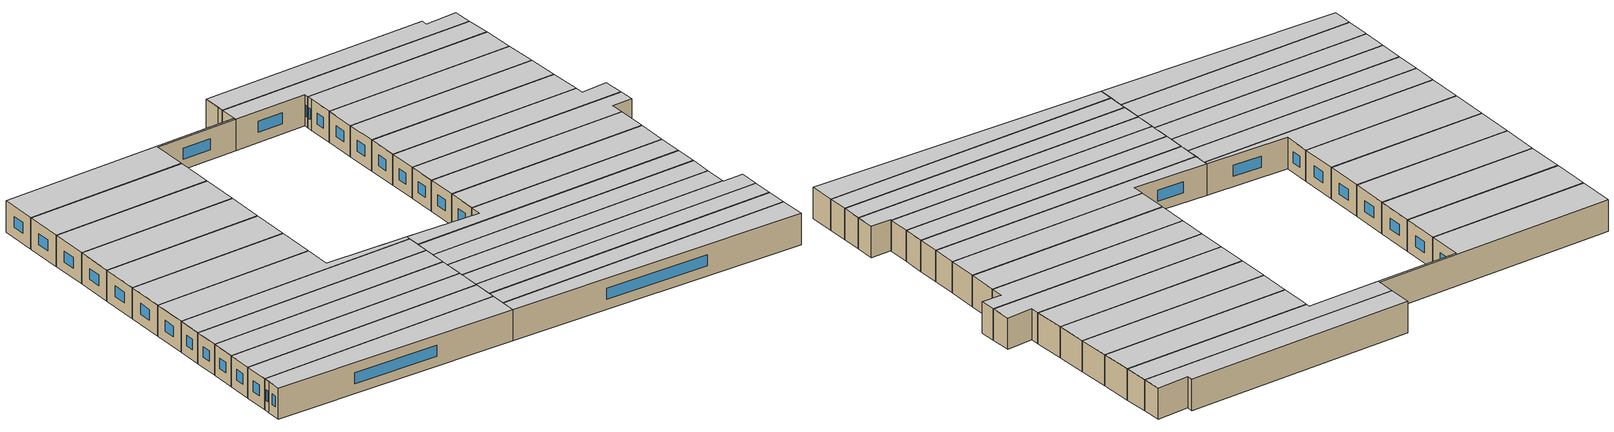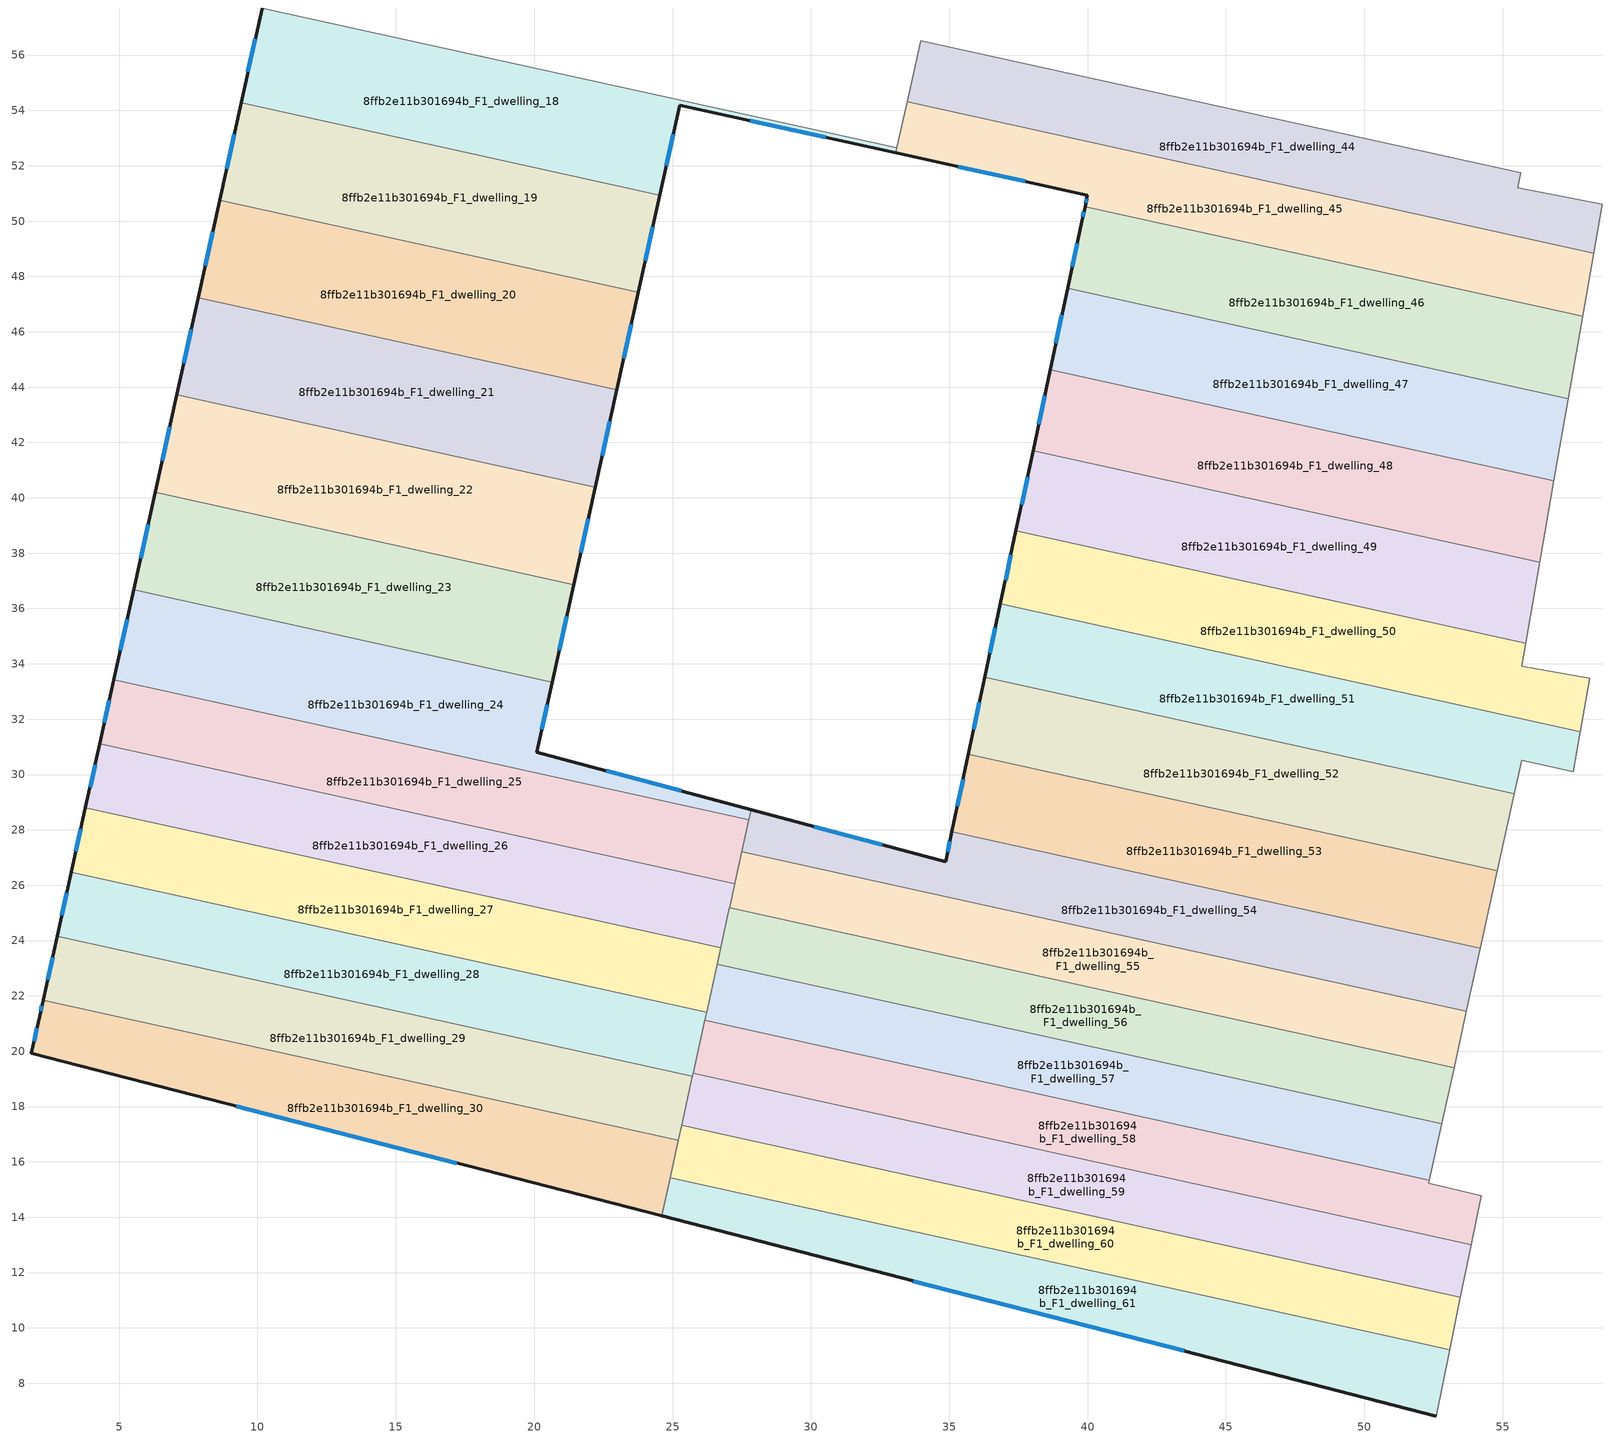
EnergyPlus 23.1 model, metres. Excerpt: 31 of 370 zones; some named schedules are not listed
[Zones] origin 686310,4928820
8ffb2e11b301694b_F1_dwelling_18
 floor to 8ffb2e11b301694b_F0_dwelling_18 (EU_floor_Construction): 33.11,52.65 33.07,52.47 25.27,54.2 24.55,50.94 9.41,54.28 10.17,57.7 z3
 wall outside (EU_wall_Construction): 24.55,50.94 25.27,54.2 33.07,52.47 / 10.17,57.7 9.41,54.28 z3:6
 wall to 8ffb2e11b301694b_F1_dwelling_19 (EU_wall_Construction): 9.41,54.28 24.55,50.94 z3:6
 wall to 8ffb2e11b301694b_F1_dwelling_17 (EU_wall_Construction): 33.11,52.65 10.17,57.7 z3:6
 wall to 8ffb2e11b301694b_F1_dwelling_45 (EU_wall_Construction): 33.07,52.47 33.11,52.65 z3:6
 window (EU_Window_Construction): 27.81,53.63 30.53,53.03 / 24.78,52 25.03,53.14 / 9.92,56.59 9.66,55.39 z3.98:5.02
 ceiling to 8ffb2e11b301694b_F2_dwelling_18 (EU_floor_Construction): 33.07,52.47 33.11,52.65 10.17,57.7 9.41,54.28 24.55,50.94 25.27,54.2 z6
8ffb2e11b301694b_F1_dwelling_19
 floor to 8ffb2e11b301694b_F0_dwelling_19 (EU_floor_Construction): 24.55,50.94 23.77,47.42 8.64,50.76 9.41,54.28 z3
 wall outside (EU_wall_Construction): 9.41,54.28 8.64,50.76 / 23.77,47.42 24.55,50.94 z3:6
 wall to 8ffb2e11b301694b_F1_dwelling_20 (EU_wall_Construction): 8.64,50.76 23.77,47.42 z3:6
 window (EU_Window_Construction): 9.16,53.13 8.89,51.9 / 24.02,48.57 24.29,49.8 z3.98:5.02
 ceiling to 8ffb2e11b301694b_F2_dwelling_19 (EU_floor_Construction): 23.77,47.42 24.55,50.94 9.41,54.28 8.64,50.76 z6
8ffb2e11b301694b_F1_dwelling_20
 floor to 8ffb2e11b301694b_F0_dwelling_20 (EU_floor_Construction): 23.77,47.42 22.99,43.9 7.86,47.24 8.64,50.76 z3
 wall outside (EU_wall_Construction): 8.64,50.76 7.86,47.24 / 22.99,43.9 23.77,47.42 z3:6
 wall to 8ffb2e11b301694b_F1_dwelling_21 (EU_wall_Construction): 7.86,47.24 22.99,43.9 z3:6
 window (EU_Window_Construction): 8.38,49.61 8.11,48.38 / 23.24,45.05 23.51,46.28 z3.98:5.02
 ceiling to 8ffb2e11b301694b_F2_dwelling_20 (EU_floor_Construction): 22.99,43.9 23.77,47.42 8.64,50.76 7.86,47.24 z6
8ffb2e11b301694b_F1_dwelling_21
 floor to 8ffb2e11b301694b_F0_dwelling_21 (EU_floor_Construction): 22.99,43.9 22.21,40.38 7.08,43.72 7.86,47.24 z3
 wall outside (EU_wall_Construction): 7.86,47.24 7.08,43.72 / 22.21,40.38 22.99,43.9 z3:6
 wall to 8ffb2e11b301694b_F1_dwelling_22 (EU_wall_Construction): 7.08,43.72 22.21,40.38 z3:6
 window (EU_Window_Construction): 7.61,46.09 7.34,44.86 / 22.46,41.53 22.73,42.76 z3.98:5.02
 ceiling to 8ffb2e11b301694b_F2_dwelling_21 (EU_floor_Construction): 22.21,40.38 22.99,43.9 7.86,47.24 7.08,43.72 z6
8ffb2e11b301694b_F1_dwelling_22
 floor to 8ffb2e11b301694b_F0_dwelling_22 (EU_floor_Construction): 22.21,40.38 21.43,36.86 6.31,40.2 7.08,43.72 z3
 wall outside (EU_wall_Construction): 21.43,36.86 22.21,40.38 / 7.08,43.72 6.31,40.2 z3:6
 wall to 8ffb2e11b301694b_F1_dwelling_23 (EU_wall_Construction): 6.31,40.2 21.43,36.86 z3:6
 window (EU_Window_Construction): 21.68,38.01 21.95,39.24 / 6.83,42.57 6.56,41.34 z3.98:5.02
 ceiling to 8ffb2e11b301694b_F2_dwelling_22 (EU_floor_Construction): 21.43,36.86 22.21,40.38 7.08,43.72 6.31,40.2 z6
8ffb2e11b301694b_F1_dwelling_23
 floor to 8ffb2e11b301694b_F0_dwelling_23 (EU_floor_Construction): 21.43,36.86 20.65,33.34 5.53,36.67 6.31,40.2 z3
 wall outside (EU_wall_Construction): 6.31,40.2 5.53,36.67 / 20.65,33.34 21.43,36.86 z3:6
 wall to 8ffb2e11b301694b_F1_dwelling_24 (EU_wall_Construction): 5.53,36.67 20.65,33.34 z3:6
 window (EU_Window_Construction): 6.05,39.05 5.78,37.82 / 20.9,34.49 21.18,35.72 z3.98:5.02
 ceiling to 8ffb2e11b301694b_F2_dwelling_23 (EU_floor_Construction): 20.65,33.34 21.43,36.86 6.31,40.2 5.53,36.67 z6
8ffb2e11b301694b_F1_dwelling_24
 floor to 8ffb2e11b301694b_F0_dwelling_24 (EU_floor_Construction): 20.65,33.34 20.09,30.81 27.84,28.73 27.76,28.37 4.81,33.43 5.53,36.67 z3
 wall outside (EU_wall_Construction): 27.84,28.73 20.09,30.81 20.65,33.34 / 5.53,36.67 4.81,33.43 z3:6
 wall to 8ffb2e11b301694b_F1_dwelling_25 (EU_wall_Construction): 4.81,33.43 27.76,28.37 z3:6
 wall to 8ffb2e11b301694b_F1_dwelling_54 (EU_wall_Construction): 27.76,28.37 27.84,28.73 z3:6
 window (EU_Window_Construction): 25.32,29.4 22.61,30.13 / 5.29,35.62 5.04,34.49 / 20.27,31.63 20.47,32.52 z3.98:5.02
 ceiling to 8ffb2e11b301694b_F2_dwelling_24 (EU_floor_Construction): 27.76,28.37 27.84,28.73 20.09,30.81 20.65,33.34 5.53,36.67 4.81,33.43 z6
8ffb2e11b301694b_F1_dwelling_25
 floor to 8ffb2e11b301694b_F0_dwelling_25 (EU_floor_Construction): 27.76,28.37 27.25,26.05 4.3,31.11 4.81,33.43 z3
 wall outside (EU_wall_Construction): 4.81,33.43 4.3,31.11 z3:6
 wall to 8ffb2e11b301694b_F1_dwelling_26 (EU_wall_Construction): 4.3,31.11 27.25,26.05 z3:6
 wall to 8ffb2e11b301694b_F1_dwelling_55 (EU_wall_Construction): 27.25,26.05 27.51,27.21 z3:6
 wall to 8ffb2e11b301694b_F1_dwelling_54 (EU_wall_Construction): 27.51,27.21 27.76,28.37 z3:6
 window (EU_Window_Construction): 4.64,32.68 4.46,31.87 z3.98:5.02
 ceiling to 8ffb2e11b301694b_F2_dwelling_25 (EU_floor_Construction): 27.25,26.05 27.76,28.37 4.81,33.43 4.3,31.11 z6
8ffb2e11b301694b_F1_dwelling_26
 floor to 8ffb2e11b301694b_F0_dwelling_26 (EU_floor_Construction): 27.25,26.05 26.74,23.73 3.78,28.79 4.3,31.11 z3
 wall outside (EU_wall_Construction): 4.3,31.11 3.78,28.79 z3:6
 wall to 8ffb2e11b301694b_F1_dwelling_27 (EU_wall_Construction): 3.78,28.79 26.74,23.73 z3:6
 wall to 8ffb2e11b301694b_F1_dwelling_56 (EU_wall_Construction): 26.74,23.73 27.06,25.18 z3:6
 wall to 8ffb2e11b301694b_F1_dwelling_55 (EU_wall_Construction): 27.06,25.18 27.25,26.05 z3:6
 window (EU_Window_Construction): 4.13,30.36 3.95,29.55 z3.98:5.02
 ceiling to 8ffb2e11b301694b_F2_dwelling_26 (EU_floor_Construction): 26.74,23.73 27.25,26.05 4.3,31.11 3.78,28.79 z6
8ffb2e11b301694b_F1_dwelling_27
 floor to 8ffb2e11b301694b_F0_dwelling_27 (EU_floor_Construction): 26.74,23.73 26.23,21.42 3.27,26.47 3.78,28.79 z3
 wall outside (EU_wall_Construction): 3.78,28.79 3.27,26.47 z3:6
 wall to 8ffb2e11b301694b_F1_dwelling_28 (EU_wall_Construction): 3.27,26.47 26.23,21.42 z3:6
 wall to 8ffb2e11b301694b_F1_dwelling_57 (EU_wall_Construction): 26.23,21.42 26.61,23.15 z3:6
 wall to 8ffb2e11b301694b_F1_dwelling_56 (EU_wall_Construction): 26.61,23.15 26.74,23.73 z3:6
 window (EU_Window_Construction): 3.62,28.04 3.44,27.23 z3.98:5.02
 ceiling to 8ffb2e11b301694b_F2_dwelling_27 (EU_floor_Construction): 26.23,21.42 26.74,23.73 3.78,28.79 3.27,26.47 z6
8ffb2e11b301694b_F1_dwelling_28
 floor to 8ffb2e11b301694b_F0_dwelling_28 (EU_floor_Construction): 26.23,21.42 25.72,19.1 2.76,24.15 3.27,26.47 z3
 wall outside (EU_wall_Construction): 3.27,26.47 2.76,24.15 z3:6
 wall to 8ffb2e11b301694b_F1_dwelling_29 (EU_wall_Construction): 2.76,24.15 25.72,19.1 z3:6
 wall to 8ffb2e11b301694b_F1_dwelling_58 (EU_wall_Construction): 25.74,19.21 26.16,21.11 z3:6
 wall to 8ffb2e11b301694b_F1_dwelling_57 (EU_wall_Construction): 26.16,21.11 26.23,21.41 z3:6
 wall to 8ffb2e11b301694b_F1_dwelling_59 (EU_wall_Construction): 25.72,19.1 25.74,19.21 z3:6
 window (EU_Window_Construction): 3.11,25.72 2.93,24.91 z3.98:5.02
 ceiling to 8ffb2e11b301694b_F2_dwelling_28 (EU_floor_Construction): 25.72,19.1 26.23,21.42 3.27,26.47 2.76,24.15 z6
8ffb2e11b301694b_F1_dwelling_29
 floor to 8ffb2e11b301694b_F0_dwelling_29 (EU_floor_Construction): 25.72,19.1 25.21,16.78 2.25,21.83 2.76,24.15 z3
 wall outside (EU_wall_Construction): 2.76,24.15 2.25,21.83 z3:6
 wall to 8ffb2e11b301694b_F1_dwelling_30 (EU_wall_Construction): 2.25,21.83 25.21,16.78 z3:6
 wall to 8ffb2e11b301694b_F1_dwelling_59 (EU_wall_Construction): 25.33,17.32 25.72,19.1 z3:6
 wall to 8ffb2e11b301694b_F1_dwelling_60 (EU_wall_Construction): 25.21,16.78 25.33,17.32 z3:6
 window (EU_Window_Construction): 2.6,23.4 2.42,22.59 z3.98:5.02
 ceiling to 8ffb2e11b301694b_F2_dwelling_29 (EU_floor_Construction): 25.21,16.78 25.72,19.1 2.76,24.15 2.25,21.83 z6
8ffb2e11b301694b_F1_dwelling_30
 floor to 8ffb2e11b301694b_F0_dwelling_30 (EU_floor_Construction): 25.21,16.78 24.61,14.04 1.83,19.93 2.13,21.26 2.25,21.83 z3
 wall outside (EU_wall_Construction): 2.25,21.83 2.13,21.26 1.83,19.93 24.61,14.04 z3:6
 wall to 8ffb2e11b301694b_F1_dwelling_61 (EU_wall_Construction): 24.61,14.04 24.91,15.43 z3:6
 wall to 8ffb2e11b301694b_F1_dwelling_60 (EU_wall_Construction): 24.91,15.43 25.21,16.78 z3:6
 window (EU_Window_Construction): 9.24,18.01 17.2,15.96 / 2.03,20.82 1.93,20.36 / 2.21,21.65 2.17,21.44 z3.98:5.02
 ceiling to 8ffb2e11b301694b_F2_dwelling_30 (EU_floor_Construction): 24.61,14.04 25.21,16.78 2.25,21.83 2.13,21.26 1.83,19.93 z6
8ffb2e11b301694b_F1_dwelling_44
 floor to 8ffb2e11b301694b_F0_dwelling_44 (EU_floor_Construction): 55.65,51.74 55.55,51.21 58.6,50.62 58.29,48.84 33.48,54.31 33.96,56.52 z3
 wall adiabatic (EU_wall_Construction): 58.29,48.84 58.6,50.62 55.55,51.21 55.65,51.74 z3:6
 wall to 8ffb2e11b301694b_F1_dwelling_45 (EU_wall_Construction): 33.48,54.31 58.29,48.84 z3:6
 wall to 8ffb2e11b301694b_F1_dwelling_43 (EU_wall_Construction): 55.65,51.74 33.96,56.52 z3:6
 wall to 8ffb2e11b301694b_F1_dwelling_16 (EU_wall_Construction): 33.96,56.52 33.62,54.97 z3:6
 wall to 8ffb2e11b301694b_F1_dwelling_17 (EU_wall_Construction): 33.62,54.97 33.48,54.31 z3:6
 ceiling to 8ffb2e11b301694b_F2_dwelling_44 (EU_floor_Construction): 58.29,48.84 58.6,50.62 55.55,51.21 55.65,51.74 33.96,56.52 33.48,54.31 z6
8ffb2e11b301694b_F1_dwelling_45
 floor to 8ffb2e11b301694b_F0_dwelling_45 (EU_floor_Construction): 58.29,48.84 57.89,46.56 39.91,50.53 40,50.93 33.07,52.47 33.48,54.31 z3
 wall outside (EU_wall_Construction): 33.07,52.47 40,50.93 39.91,50.53 z3:6
 wall adiabatic (EU_wall_Construction): 57.89,46.56 58.29,48.84 z3:6
 wall to 8ffb2e11b301694b_F1_dwelling_46 (EU_wall_Construction): 39.91,50.53 57.89,46.56 z3:6
 wall to 8ffb2e11b301694b_F1_dwelling_17 (EU_wall_Construction): 33.48,54.31 33.11,52.65 z3:6
 window (EU_Window_Construction): 39.97,50.8 39.94,50.66 / 35.32,51.97 37.75,51.43 z3.98:5.02
 ceiling to 8ffb2e11b301694b_F2_dwelling_45 (EU_floor_Construction): 57.89,46.56 58.29,48.84 33.48,54.31 33.07,52.47 40,50.93 39.91,50.53 z6
8ffb2e11b301694b_F1_dwelling_46
 floor to 8ffb2e11b301694b_F0_dwelling_46 (EU_floor_Construction): 57.89,46.56 57.37,43.58 39.28,47.57 39.79,49.97 39.91,50.53 z3
 wall outside (EU_wall_Construction): 39.91,50.53 39.79,49.97 39.28,47.57 z3:6
 wall adiabatic (EU_wall_Construction): 57.37,43.58 57.89,46.56 z3:6
 wall to 8ffb2e11b301694b_F1_dwelling_47 (EU_wall_Construction): 39.28,47.57 57.37,43.58 z3:6
 window (EU_Window_Construction): 39.62,49.19 39.44,48.35 / 39.87,50.35 39.83,50.15 z3.98:5.02
 ceiling to 8ffb2e11b301694b_F2_dwelling_46 (EU_floor_Construction): 57.37,43.58 57.89,46.56 39.91,50.53 39.79,49.97 39.28,47.57 z6
8ffb2e11b301694b_F1_dwelling_47
 floor to 8ffb2e11b301694b_F0_dwelling_47 (EU_floor_Construction): 57.37,43.58 56.86,40.62 38.65,44.63 39.28,47.57 z3
 wall outside (EU_wall_Construction): 39.28,47.57 38.65,44.63 z3:6
 wall to 8ffb2e11b301694b_F1_dwelling_48 (EU_wall_Construction): 38.65,44.63 56.86,40.62 z3:6
 wall adiabatic (EU_wall_Construction): 56.86,40.62 57.37,43.58 z3:6
 window (EU_Window_Construction): 39.07,46.61 38.86,45.59 z3.98:5.02
 ceiling to 8ffb2e11b301694b_F2_dwelling_47 (EU_floor_Construction): 56.86,40.62 57.37,43.58 39.28,47.57 38.65,44.63 z6
8ffb2e11b301694b_F1_dwelling_48
 floor to 8ffb2e11b301694b_F0_dwelling_48 (EU_floor_Construction): 56.86,40.62 56.34,37.67 38.03,41.71 38.65,44.63 z3
 wall outside (EU_wall_Construction): 38.65,44.63 38.03,41.71 z3:6
 wall adiabatic (EU_wall_Construction): 56.34,37.67 56.86,40.62 z3:6
 wall to 8ffb2e11b301694b_F1_dwelling_49 (EU_wall_Construction): 38.03,41.71 56.34,37.67 z3:6
 window (EU_Window_Construction): 38.45,43.68 38.23,42.66 z3.98:5.02
 ceiling to 8ffb2e11b301694b_F2_dwelling_48 (EU_floor_Construction): 56.34,37.67 56.86,40.62 38.65,44.63 38.03,41.71 z6
8ffb2e11b301694b_F1_dwelling_49
 floor to 8ffb2e11b301694b_F0_dwelling_49 (EU_floor_Construction): 56.34,37.67 55.83,34.75 37.41,38.8 38.03,41.71 z3
 wall outside (EU_wall_Construction): 38.03,41.71 37.41,38.8 z3:6
 wall to 8ffb2e11b301694b_F1_dwelling_50 (EU_wall_Construction): 37.41,38.8 55.83,34.75 z3:6
 wall adiabatic (EU_wall_Construction): 55.83,34.75 56.34,37.67 z3:6
 window (EU_Window_Construction): 37.83,40.76 37.61,39.75 z3.98:5.02
 ceiling to 8ffb2e11b301694b_F2_dwelling_49 (EU_floor_Construction): 55.83,34.75 56.34,37.67 38.03,41.71 37.41,38.8 z6
8ffb2e11b301694b_F1_dwelling_50
 floor to 8ffb2e11b301694b_F0_dwelling_50 (EU_floor_Construction): 55.83,34.75 55.69,33.92 58.16,33.49 57.81,31.55 36.85,36.17 37.41,38.8 z3
 wall outside (EU_wall_Construction): 37.41,38.8 36.85,36.17 z3:6
 wall adiabatic (EU_wall_Construction): 57.81,31.55 58.16,33.49 55.69,33.92 55.83,34.75 z3:6
 wall to 8ffb2e11b301694b_F1_dwelling_51 (EU_wall_Construction): 36.85,36.17 57.81,31.55 z3:6
 window (EU_Window_Construction): 37.23,37.95 37.03,37.02 z3.98:5.02
 ceiling to 8ffb2e11b301694b_F2_dwelling_50 (EU_floor_Construction): 57.81,31.55 58.16,33.49 55.69,33.92 55.83,34.75 37.41,38.8 36.85,36.17 z6
8ffb2e11b301694b_F1_dwelling_51
 floor to 8ffb2e11b301694b_F0_dwelling_51 (EU_floor_Construction): 57.81,31.55 57.56,30.11 55.69,30.51 55.42,29.3 36.29,33.52 36.85,36.17 z3
 wall outside (EU_wall_Construction): 36.85,36.17 36.29,33.52 z3:6
 wall adiabatic (EU_wall_Construction): 55.42,29.3 55.69,30.51 57.56,30.11 57.81,31.55 z3:6
 wall to 8ffb2e11b301694b_F1_dwelling_52 (EU_wall_Construction): 36.29,33.52 55.42,29.3 z3:6
 window (EU_Window_Construction): 36.67,35.3 36.47,34.38 z3.98:5.02
 ceiling to 8ffb2e11b301694b_F2_dwelling_51 (EU_floor_Construction): 57.56,30.11 57.81,31.55 36.85,36.17 36.29,33.52 55.42,29.3 55.69,30.51 z6
8ffb2e11b301694b_F1_dwelling_52
 floor to 8ffb2e11b301694b_F0_dwelling_52 (EU_floor_Construction): 55.42,29.3 54.81,26.52 35.69,30.73 36.29,33.52 z3
 wall outside (EU_wall_Construction): 36.29,33.52 35.69,30.73 z3:6
 wall adiabatic (EU_wall_Construction): 54.81,26.52 55.42,29.3 z3:6
 wall to 8ffb2e11b301694b_F1_dwelling_53 (EU_wall_Construction): 35.69,30.73 54.81,26.52 z3:6
 window (EU_Window_Construction): 36.09,32.61 35.89,31.64 z3.98:5.02
 ceiling to 8ffb2e11b301694b_F2_dwelling_52 (EU_floor_Construction): 54.81,26.52 55.42,29.3 36.29,33.52 35.69,30.73 z6
8ffb2e11b301694b_F1_dwelling_53
 floor to 8ffb2e11b301694b_F0_dwelling_53 (EU_floor_Construction): 54.81,26.52 54.19,23.73 35.1,27.94 35.69,30.73 z3
 wall outside (EU_wall_Construction): 35.69,30.73 35.1,27.94 z3:6
 wall adiabatic (EU_wall_Construction): 54.19,23.73 54.81,26.52 z3:6
 wall to 8ffb2e11b301694b_F1_dwelling_54 (EU_wall_Construction): 35.1,27.94 54.19,23.73 z3:6
 window (EU_Window_Construction): 35.5,29.82 35.29,28.84 z3.98:5.02
 ceiling to 8ffb2e11b301694b_F2_dwelling_53 (EU_floor_Construction): 54.19,23.73 54.81,26.52 35.69,30.73 35.1,27.94 z6
8ffb2e11b301694b_F1_dwelling_54
 floor to 8ffb2e11b301694b_F0_dwelling_54 (EU_floor_Construction): 54.19,23.73 53.69,21.44 27.51,27.21 27.84,28.73 34.87,26.85 35.1,27.94 z3
 wall outside (EU_wall_Construction): 35.1,27.94 34.87,26.85 27.84,28.73 z3:6
 wall adiabatic (EU_wall_Construction): 53.69,21.44 54.19,23.73 z3:6
 wall to 8ffb2e11b301694b_F1_dwelling_55 (EU_wall_Construction): 27.51,27.21 53.69,21.44 z3:6
 window (EU_Window_Construction): 32.58,27.46 30.13,28.12 / 35.02,27.58 34.94,27.2 z3.98:5.02
 ceiling to 8ffb2e11b301694b_F2_dwelling_54 (EU_floor_Construction): 53.69,21.44 54.19,23.73 35.1,27.94 34.87,26.85 27.84,28.73 27.51,27.21 z6
8ffb2e11b301694b_F1_dwelling_55
 floor to 8ffb2e11b301694b_F0_dwelling_55 (EU_floor_Construction): 53.69,21.44 53.24,19.41 27.06,25.18 27.51,27.21 z3
 wall adiabatic (EU_wall_Construction): 53.24,19.41 53.69,21.44 z3:6
 wall to 8ffb2e11b301694b_F1_dwelling_56 (EU_wall_Construction): 27.06,25.18 53.24,19.41 z3:6
 ceiling to 8ffb2e11b301694b_F2_dwelling_55 (EU_floor_Construction): 53.24,19.41 53.69,21.44 27.51,27.21 27.06,25.18 z6
8ffb2e11b301694b_F1_dwelling_56
 floor to 8ffb2e11b301694b_F0_dwelling_56 (EU_floor_Construction): 53.24,19.41 52.8,17.38 26.61,23.15 27.06,25.18 z3
 wall adiabatic (EU_wall_Construction): 52.8,17.38 53.24,19.41 z3:6
 wall to 8ffb2e11b301694b_F1_dwelling_57 (EU_wall_Construction): 26.61,23.15 52.8,17.38 z3:6
 ceiling to 8ffb2e11b301694b_F2_dwelling_56 (EU_floor_Construction): 52.8,17.38 53.24,19.41 27.06,25.18 26.61,23.15 z6
8ffb2e11b301694b_F1_dwelling_57
 floor to 8ffb2e11b301694b_F0_dwelling_57 (EU_floor_Construction): 52.8,17.38 52.35,15.34 26.16,21.11 26.61,23.15 z3
 wall adiabatic (EU_wall_Construction): 52.35,15.34 52.8,17.38 z3:6
 wall to 8ffb2e11b301694b_F1_dwelling_58 (EU_wall_Construction): 26.16,21.11 52.35,15.34 z3:6
 ceiling to 8ffb2e11b301694b_F2_dwelling_57 (EU_floor_Construction): 52.35,15.34 52.8,17.38 26.61,23.15 26.16,21.11 z6
8ffb2e11b301694b_F1_dwelling_58
 floor to 8ffb2e11b301694b_F0_dwelling_58 (EU_floor_Construction): 52.35,15.34 52.33,15.24 54.23,14.78 53.87,13.01 25.74,19.21 26.16,21.11 z3
 wall to 8ffb2e11b301694b_F1_dwelling_59 (EU_wall_Construction): 25.74,19.21 53.87,13.01 z3:6
 wall adiabatic (EU_wall_Construction): 53.87,13.01 54.23,14.78 52.33,15.24 52.35,15.34 z3:6
 ceiling to 8ffb2e11b301694b_F2_dwelling_58 (EU_floor_Construction): 53.87,13.01 54.23,14.78 52.33,15.24 52.35,15.34 26.16,21.11 25.74,19.21 z6
8ffb2e11b301694b_F1_dwelling_59
 floor to 8ffb2e11b301694b_F0_dwelling_59 (EU_floor_Construction): 53.87,13.01 53.48,11.12 25.33,17.32 25.74,19.21 z3
 wall adiabatic (EU_wall_Construction): 53.48,11.12 53.87,13.01 z3:6
 wall to 8ffb2e11b301694b_F1_dwelling_60 (EU_wall_Construction): 25.33,17.32 53.48,11.12 z3:6
 ceiling to 8ffb2e11b301694b_F2_dwelling_59 (EU_floor_Construction): 53.48,11.12 53.87,13.01 25.74,19.21 25.33,17.32 z6
8ffb2e11b301694b_F1_dwelling_60
 floor to 8ffb2e11b301694b_F0_dwelling_60 (EU_floor_Construction): 53.48,11.12 53.09,9.22 24.91,15.43 25.33,17.32 z3
 wall adiabatic (EU_wall_Construction): 53.09,9.22 53.48,11.12 z3:6
 wall to 8ffb2e11b301694b_F1_dwelling_61 (EU_wall_Construction): 24.91,15.43 53.09,9.22 z3:6
 ceiling to 8ffb2e11b301694b_F2_dwelling_60 (EU_floor_Construction): 53.09,9.22 53.48,11.12 25.33,17.32 24.91,15.43 z6
8ffb2e11b301694b_F1_dwelling_61
 floor to 8ffb2e11b301694b_F0_dwelling_61 (EU_floor_Construction): 53.09,9.22 52.6,6.82 24.61,14.04 24.91,15.43 z3
 wall outside (EU_wall_Construction): 24.61,14.04 52.6,6.82 z3:6
 wall adiabatic (EU_wall_Construction): 52.6,6.82 53.09,9.22 z3:6
 window (EU_Window_Construction): 33.71,11.69 43.49,9.17 z3.98:5.02
 ceiling to 8ffb2e11b301694b_F2_dwelling_61 (EU_floor_Construction): 52.6,6.82 53.09,9.22 24.91,15.43 24.61,14.04 z6
[Building]
EU S2 Campaign: North Axis=0; Terrain=City; Solar Distribution=FullExterior
[Site:Location]
Bologna: Latitude=44.5; Longitude=11.25; Time Zone=1; Elevation=37
[SizingPeriod:WeatherFileDays]
AnnualSizingPeriod: Begin Month=1; Begin Day of Month=1; End Month=12; End Day of Month=31; Day of Week for Start Day=Monday; Use Weather File Daylight Saving Period=No; Use Weather File Rain and Snow Indicators=No
[MATERIAL]
EU_InternalMass_Material: Roughness=MediumRough; Thickness=0.1; Conductivity=1; Density=1800; Specific Heat=900; Thermal Absorptance=0.9; Solar Absorptance=0.7; Visible Absorptance=0.7
[MATERIAL:NOMASS] Roughness=MediumRough; Thermal Absorptance=0.9; Solar Absorptance=0.7; Visible Absorptance=0.7
Name | Thermal Resistance
EU_wall_NoMass | 0.905828
EU_floor_NoMass | 0.67114
[WINDOWMATERIAL:SIMPLEGLAZINGSYSTEM]
EU_Window_SimpleGlazing: UFactor=4.52486; Solar Heat Gain Coefficient=0.85; Visible Transmittance=0.85
[CONSTRUCTION]
EU_wall_Construction: EU_wall_NoMass
EU_floor_Construction: EU_floor_NoMass
EU_Window_Construction: EU_Window_SimpleGlazing
EU_InternalMass_Construction: EU_InternalMass_Material
[ZONE] Type=1; Multiplier=1; Ceiling Height=autocalculate; Floor Area=autocalculate; Part of Total Floor Area=Yes
Name | Volume
8ffb2e11b301694b_F1_dwelling_18 | 167.474
8ffb2e11b301694b_F1_dwelling_19; 8ffb2e11b301694b_F1_dwelling_20 | 167.52
8ffb2e11b301694b_F1_dwelling_21 | 167.466
8ffb2e11b301694b_F1_dwelling_22; 8ffb2e11b301694b_F1_dwelling_52 | 167.509
8ffb2e11b301694b_F1_dwelling_23 | 167.51
8ffb2e11b301694b_F1_dwelling_24 | 167.495
8ffb2e11b301694b_F1_dwelling_25 | 167.467
8ffb2e11b301694b_F1_dwelling_26; 8ffb2e11b301694b_F1_dwelling_55 | 167.484
8ffb2e11b301694b_F1_dwelling_27 | 167.485
8ffb2e11b301694b_F1_dwelling_28 | 167.481
8ffb2e11b301694b_F1_dwelling_29 | 167.54
8ffb2e11b301694b_F1_dwelling_30 | 167.47
8ffb2e11b301694b_F1_dwelling_44 | 167.462
8ffb2e11b301694b_F1_dwelling_45 | 167.483
8ffb2e11b301694b_F1_dwelling_46 | 167.498
8ffb2e11b301694b_F1_dwelling_47 | 167.501
8ffb2e11b301694b_F1_dwelling_48 | 167.487
8ffb2e11b301694b_F1_dwelling_49; 8ffb2e11b301694b_F1_dwelling_54 | 167.476
8ffb2e11b301694b_F1_dwelling_50 | 167.49
8ffb2e11b301694b_F1_dwelling_51 | 167.499
8ffb2e11b301694b_F1_dwelling_53 | 167.497
8ffb2e11b301694b_F1_dwelling_56 | 167.451
8ffb2e11b301694b_F1_dwelling_57 | 167.536
8ffb2e11b301694b_F1_dwelling_58 | 167.452
8ffb2e11b301694b_F1_dwelling_59 | 167.533
8ffb2e11b301694b_F1_dwelling_60 | 167.469
8ffb2e11b301694b_F1_dwelling_61 | 167.482
[INTERNALMASS] Construction=EU_InternalMass_Construction
Name | Zone or ZoneList | Surface Area
8ffb2e11b301694b_F1_dwelling_18_EU_InternalMass | 8ffb2e11b301694b_F1_dwelling_18 | 55.8243
8ffb2e11b301694b_F1_dwelling_19_EU_InternalMass | 8ffb2e11b301694b_F1_dwelling_19 | 55.8398
8ffb2e11b301694b_F1_dwelling_20_EU_InternalMass | 8ffb2e11b301694b_F1_dwelling_20 | 55.84
8ffb2e11b301694b_F1_dwelling_21_EU_InternalMass | 8ffb2e11b301694b_F1_dwelling_21 | 55.822
8ffb2e11b301694b_F1_dwelling_22_EU_InternalMass | 8ffb2e11b301694b_F1_dwelling_22 | 55.836
8ffb2e11b301694b_F1_dwelling_23_EU_InternalMass | 8ffb2e11b301694b_F1_dwelling_23 | 55.8365
8ffb2e11b301694b_F1_dwelling_24_EU_InternalMass | 8ffb2e11b301694b_F1_dwelling_24 | 55.8316
8ffb2e11b301694b_F1_dwelling_25_EU_InternalMass | 8ffb2e11b301694b_F1_dwelling_25 | 55.8223
8ffb2e11b301694b_F1_dwelling_26_EU_InternalMass | 8ffb2e11b301694b_F1_dwelling_26 | 55.8275
8ffb2e11b301694b_F1_dwelling_27_EU_InternalMass | 8ffb2e11b301694b_F1_dwelling_27 | 55.8292
8ffb2e11b301694b_F1_dwelling_28_EU_InternalMass | 8ffb2e11b301694b_F1_dwelling_28 | 55.8272
8ffb2e11b301694b_F1_dwelling_29_EU_InternalMass | 8ffb2e11b301694b_F1_dwelling_29 | 55.8464
8ffb2e11b301694b_F1_dwelling_30_EU_InternalMass | 8ffb2e11b301694b_F1_dwelling_30 | 55.8235
8ffb2e11b301694b_F1_dwelling_44_EU_InternalMass | 8ffb2e11b301694b_F1_dwelling_44 | 55.8208
8ffb2e11b301694b_F1_dwelling_45_EU_InternalMass | 8ffb2e11b301694b_F1_dwelling_45 | 55.8278
8ffb2e11b301694b_F1_dwelling_46_EU_InternalMass | 8ffb2e11b301694b_F1_dwelling_46 | 55.8327
8ffb2e11b301694b_F1_dwelling_47_EU_InternalMass | 8ffb2e11b301694b_F1_dwelling_47 | 55.8337
8ffb2e11b301694b_F1_dwelling_48_EU_InternalMass | 8ffb2e11b301694b_F1_dwelling_48 | 55.8293
8ffb2e11b301694b_F1_dwelling_49_EU_InternalMass | 8ffb2e11b301694b_F1_dwelling_49 | 55.8254
8ffb2e11b301694b_F1_dwelling_50_EU_InternalMass | 8ffb2e11b301694b_F1_dwelling_50 | 55.8299
8ffb2e11b301694b_F1_dwelling_51_EU_InternalMass | 8ffb2e11b301694b_F1_dwelling_51 | 55.8324
8ffb2e11b301694b_F1_dwelling_52_EU_InternalMass | 8ffb2e11b301694b_F1_dwelling_52 | 55.8368
8ffb2e11b301694b_F1_dwelling_53_EU_InternalMass | 8ffb2e11b301694b_F1_dwelling_53 | 55.8324
8ffb2e11b301694b_F1_dwelling_54_EU_InternalMass | 8ffb2e11b301694b_F1_dwelling_54 | 55.8251
8ffb2e11b301694b_F1_dwelling_55_EU_InternalMass | 8ffb2e11b301694b_F1_dwelling_55 | 55.828
8ffb2e11b301694b_F1_dwelling_56_EU_InternalMass | 8ffb2e11b301694b_F1_dwelling_56 | 55.8172
8ffb2e11b301694b_F1_dwelling_57_EU_InternalMass | 8ffb2e11b301694b_F1_dwelling_57 | 55.8454
8ffb2e11b301694b_F1_dwelling_58_EU_InternalMass | 8ffb2e11b301694b_F1_dwelling_58 | 55.8173
8ffb2e11b301694b_F1_dwelling_59_EU_InternalMass | 8ffb2e11b301694b_F1_dwelling_59 | 55.8445
8ffb2e11b301694b_F1_dwelling_60_EU_InternalMass | 8ffb2e11b301694b_F1_dwelling_60 | 55.8231
8ffb2e11b301694b_F1_dwelling_61_EU_InternalMass | 8ffb2e11b301694b_F1_dwelling_61 | 55.8272
[OTHEREQUIPMENT] Fuel Type=Electricity; Design Level Calculation Method=Watts/Area; Power per Zone Floor Area=1; Fraction Latent=0; Fraction Radiant=0; Fraction Lost=0; Carbon Dioxide Generation Rate=0; EndUse Subcategory=EU_Step8_InternalGains
Name | Zone or ZoneList or Space or SpaceList | Schedule
EU_Step8_InternalGain_8ffb2e11b301694b_F1_dwelling_18_f000 | 8ffb2e11b301694b_F1_dwelling_18 | EU_Step8_GainSchedule_8ffb2e11b301694b_F1_dwelling_18_f000
EU_Step8_InternalGain_8ffb2e11b301694b_F1_dwelling_19_f000 | 8ffb2e11b301694b_F1_dwelling_19 | EU_Step8_GainSchedule_8ffb2e11b301694b_F1_dwelling_19_f000
EU_Step8_InternalGain_8ffb2e11b301694b_F1_dwelling_20_f000 | 8ffb2e11b301694b_F1_dwelling_20 | EU_Step8_GainSchedule_8ffb2e11b301694b_F1_dwelling_20_f000
EU_Step8_InternalGain_8ffb2e11b301694b_F1_dwelling_21_f000 | 8ffb2e11b301694b_F1_dwelling_21 | EU_Step8_GainSchedule_8ffb2e11b301694b_F1_dwelling_21_f000
EU_Step8_InternalGain_8ffb2e11b301694b_F1_dwelling_22_f000 | 8ffb2e11b301694b_F1_dwelling_22 | EU_Step8_GainSchedule_8ffb2e11b301694b_F1_dwelling_22_f000
EU_Step8_InternalGain_8ffb2e11b301694b_F1_dwelling_23_f000 | 8ffb2e11b301694b_F1_dwelling_23 | EU_Step8_GainSchedule_8ffb2e11b301694b_F1_dwelling_23_f000
EU_Step8_InternalGain_8ffb2e11b301694b_F1_dwelling_24_f000 | 8ffb2e11b301694b_F1_dwelling_24 | EU_Step8_GainSchedule_8ffb2e11b301694b_F1_dwelling_24_f000
EU_Step8_InternalGain_8ffb2e11b301694b_F1_dwelling_25_f000 | 8ffb2e11b301694b_F1_dwelling_25 | EU_Step8_GainSchedule_8ffb2e11b301694b_F1_dwelling_25_f000
EU_Step8_InternalGain_8ffb2e11b301694b_F1_dwelling_26_f000 | 8ffb2e11b301694b_F1_dwelling_26 | EU_Step8_GainSchedule_8ffb2e11b301694b_F1_dwelling_26_f000
EU_Step8_InternalGain_8ffb2e11b301694b_F1_dwelling_27_f000 | 8ffb2e11b301694b_F1_dwelling_27 | EU_Step8_GainSchedule_8ffb2e11b301694b_F1_dwelling_27_f000
EU_Step8_InternalGain_8ffb2e11b301694b_F1_dwelling_28_f000 | 8ffb2e11b301694b_F1_dwelling_28 | EU_Step8_GainSchedule_8ffb2e11b301694b_F1_dwelling_28_f000
EU_Step8_InternalGain_8ffb2e11b301694b_F1_dwelling_29_f000 | 8ffb2e11b301694b_F1_dwelling_29 | EU_Step8_GainSchedule_8ffb2e11b301694b_F1_dwelling_29_f000
EU_Step8_InternalGain_8ffb2e11b301694b_F1_dwelling_30_f000 | 8ffb2e11b301694b_F1_dwelling_30 | EU_Step8_GainSchedule_8ffb2e11b301694b_F1_dwelling_30_f000
EU_Step8_InternalGain_8ffb2e11b301694b_F1_dwelling_44_f000 | 8ffb2e11b301694b_F1_dwelling_44 | EU_Step8_GainSchedule_8ffb2e11b301694b_F1_dwelling_44_f000
EU_Step8_InternalGain_8ffb2e11b301694b_F1_dwelling_45_f000 | 8ffb2e11b301694b_F1_dwelling_45 | EU_Step8_GainSchedule_8ffb2e11b301694b_F1_dwelling_45_f000
EU_Step8_InternalGain_8ffb2e11b301694b_F1_dwelling_46_f000 | 8ffb2e11b301694b_F1_dwelling_46 | EU_Step8_GainSchedule_8ffb2e11b301694b_F1_dwelling_46_f000
EU_Step8_InternalGain_8ffb2e11b301694b_F1_dwelling_47_f000 | 8ffb2e11b301694b_F1_dwelling_47 | EU_Step8_GainSchedule_8ffb2e11b301694b_F1_dwelling_47_f000
EU_Step8_InternalGain_8ffb2e11b301694b_F1_dwelling_48_f000 | 8ffb2e11b301694b_F1_dwelling_48 | EU_Step8_GainSchedule_8ffb2e11b301694b_F1_dwelling_48_f000
EU_Step8_InternalGain_8ffb2e11b301694b_F1_dwelling_49_f000 | 8ffb2e11b301694b_F1_dwelling_49 | EU_Step8_GainSchedule_8ffb2e11b301694b_F1_dwelling_49_f000
EU_Step8_InternalGain_8ffb2e11b301694b_F1_dwelling_50_f000 | 8ffb2e11b301694b_F1_dwelling_50 | EU_Step8_GainSchedule_8ffb2e11b301694b_F1_dwelling_50_f000
EU_Step8_InternalGain_8ffb2e11b301694b_F1_dwelling_51_f000 | 8ffb2e11b301694b_F1_dwelling_51 | EU_Step8_GainSchedule_8ffb2e11b301694b_F1_dwelling_51_f000
EU_Step8_InternalGain_8ffb2e11b301694b_F1_dwelling_52_f000 | 8ffb2e11b301694b_F1_dwelling_52 | EU_Step8_GainSchedule_8ffb2e11b301694b_F1_dwelling_52_f000
EU_Step8_InternalGain_8ffb2e11b301694b_F1_dwelling_53_f000 | 8ffb2e11b301694b_F1_dwelling_53 | EU_Step8_GainSchedule_8ffb2e11b301694b_F1_dwelling_53_f000
EU_Step8_InternalGain_8ffb2e11b301694b_F1_dwelling_54_f000 | 8ffb2e11b301694b_F1_dwelling_54 | EU_Step8_GainSchedule_8ffb2e11b301694b_F1_dwelling_54_f000
EU_Step8_InternalGain_8ffb2e11b301694b_F1_dwelling_55_f000 | 8ffb2e11b301694b_F1_dwelling_55 | EU_Step8_GainSchedule_8ffb2e11b301694b_F1_dwelling_55_f000
EU_Step8_InternalGain_8ffb2e11b301694b_F1_dwelling_56_f000 | 8ffb2e11b301694b_F1_dwelling_56 | EU_Step8_GainSchedule_8ffb2e11b301694b_F1_dwelling_56_f000
EU_Step8_InternalGain_8ffb2e11b301694b_F1_dwelling_57_f000 | 8ffb2e11b301694b_F1_dwelling_57 | EU_Step8_GainSchedule_8ffb2e11b301694b_F1_dwelling_57_f000
EU_Step8_InternalGain_8ffb2e11b301694b_F1_dwelling_58_f000 | 8ffb2e11b301694b_F1_dwelling_58 | EU_Step8_GainSchedule_8ffb2e11b301694b_F1_dwelling_58_f000
EU_Step8_InternalGain_8ffb2e11b301694b_F1_dwelling_59_f000 | 8ffb2e11b301694b_F1_dwelling_59 | EU_Step8_GainSchedule_8ffb2e11b301694b_F1_dwelling_59_f000
EU_Step8_InternalGain_8ffb2e11b301694b_F1_dwelling_60_f000 | 8ffb2e11b301694b_F1_dwelling_60 | EU_Step8_GainSchedule_8ffb2e11b301694b_F1_dwelling_60_f000
EU_Step8_InternalGain_8ffb2e11b301694b_F1_dwelling_61_f000 | 8ffb2e11b301694b_F1_dwelling_61 | EU_Step8_GainSchedule_8ffb2e11b301694b_F1_dwelling_61_f000
[ZONEVENTILATION:DESIGNFLOWRATE] Schedule=EU_AlwaysOn; Design Flow Rate Calculation Method=AirChanges/Hour; Air Changes per Hour=0.73129; Ventilation Type=Natural; Fan Pressure Rise=0; Fan Total Efficiency=1; Constant Term Coefficient=1; Temperature Term Coefficient=0; Velocity Term Coefficient=0; Velocity Squared Term Coefficient=0; Minimum Indoor Temperature=-100; Maximum Indoor Temperature=100; Delta Temperature=-100; Minimum Outdoor Temperature=-100; Maximum Outdoor Temperature=100; Maximum Wind Speed=40
Name | Zone or ZoneList or Space or SpaceList
EU_ConstantAir_8ffb2e11b301694b_F1_dwelling_18 | 8ffb2e11b301694b_F1_dwelling_18
EU_ConstantAir_8ffb2e11b301694b_F1_dwelling_19 | 8ffb2e11b301694b_F1_dwelling_19
EU_ConstantAir_8ffb2e11b301694b_F1_dwelling_20 | 8ffb2e11b301694b_F1_dwelling_20
EU_ConstantAir_8ffb2e11b301694b_F1_dwelling_21 | 8ffb2e11b301694b_F1_dwelling_21
EU_ConstantAir_8ffb2e11b301694b_F1_dwelling_22 | 8ffb2e11b301694b_F1_dwelling_22
EU_ConstantAir_8ffb2e11b301694b_F1_dwelling_23 | 8ffb2e11b301694b_F1_dwelling_23
EU_ConstantAir_8ffb2e11b301694b_F1_dwelling_24 | 8ffb2e11b301694b_F1_dwelling_24
EU_ConstantAir_8ffb2e11b301694b_F1_dwelling_25 | 8ffb2e11b301694b_F1_dwelling_25
EU_ConstantAir_8ffb2e11b301694b_F1_dwelling_26 | 8ffb2e11b301694b_F1_dwelling_26
EU_ConstantAir_8ffb2e11b301694b_F1_dwelling_27 | 8ffb2e11b301694b_F1_dwelling_27
EU_ConstantAir_8ffb2e11b301694b_F1_dwelling_28 | 8ffb2e11b301694b_F1_dwelling_28
EU_ConstantAir_8ffb2e11b301694b_F1_dwelling_29 | 8ffb2e11b301694b_F1_dwelling_29
EU_ConstantAir_8ffb2e11b301694b_F1_dwelling_30 | 8ffb2e11b301694b_F1_dwelling_30
EU_ConstantAir_8ffb2e11b301694b_F1_dwelling_44 | 8ffb2e11b301694b_F1_dwelling_44
EU_ConstantAir_8ffb2e11b301694b_F1_dwelling_45 | 8ffb2e11b301694b_F1_dwelling_45
EU_ConstantAir_8ffb2e11b301694b_F1_dwelling_46 | 8ffb2e11b301694b_F1_dwelling_46
EU_ConstantAir_8ffb2e11b301694b_F1_dwelling_47 | 8ffb2e11b301694b_F1_dwelling_47
EU_ConstantAir_8ffb2e11b301694b_F1_dwelling_48 | 8ffb2e11b301694b_F1_dwelling_48
EU_ConstantAir_8ffb2e11b301694b_F1_dwelling_49 | 8ffb2e11b301694b_F1_dwelling_49
EU_ConstantAir_8ffb2e11b301694b_F1_dwelling_50 | 8ffb2e11b301694b_F1_dwelling_50
EU_ConstantAir_8ffb2e11b301694b_F1_dwelling_51 | 8ffb2e11b301694b_F1_dwelling_51
EU_ConstantAir_8ffb2e11b301694b_F1_dwelling_52 | 8ffb2e11b301694b_F1_dwelling_52
EU_ConstantAir_8ffb2e11b301694b_F1_dwelling_53 | 8ffb2e11b301694b_F1_dwelling_53
EU_ConstantAir_8ffb2e11b301694b_F1_dwelling_54 | 8ffb2e11b301694b_F1_dwelling_54
EU_ConstantAir_8ffb2e11b301694b_F1_dwelling_55 | 8ffb2e11b301694b_F1_dwelling_55
EU_ConstantAir_8ffb2e11b301694b_F1_dwelling_56 | 8ffb2e11b301694b_F1_dwelling_56
EU_ConstantAir_8ffb2e11b301694b_F1_dwelling_57 | 8ffb2e11b301694b_F1_dwelling_57
EU_ConstantAir_8ffb2e11b301694b_F1_dwelling_58 | 8ffb2e11b301694b_F1_dwelling_58
EU_ConstantAir_8ffb2e11b301694b_F1_dwelling_59 | 8ffb2e11b301694b_F1_dwelling_59
EU_ConstantAir_8ffb2e11b301694b_F1_dwelling_60 | 8ffb2e11b301694b_F1_dwelling_60
EU_ConstantAir_8ffb2e11b301694b_F1_dwelling_61 | 8ffb2e11b301694b_F1_dwelling_61
[HVACTEMPLATE:ZONE:IDEALLOADSAIRSYSTEM] System Availability Schedule=EU_AlwaysOn; Maximum Heating Supply Air Temperature=50; Minimum Cooling Supply Air Temperature=13; Maximum Heating Supply Air Humidity Ratio=0.0156; Minimum Cooling Supply Air Humidity Ratio=0.0077; Heating Limit=NoLimit; Cooling Limit=NoLimit; Heating Availability Schedule=EU_AlwaysOn; Cooling Availability Schedule=EU_CoolingOff; Dehumidification Control Type=ConstantSensibleHeatRatio; Cooling Sensible Heat Ratio=0.7; Dehumidification Setpoint=60; Humidification Control Type=None; Humidification Setpoint=30; Outdoor Air Method=None; Outdoor Air Flow Rate per Person=0.00944; Outdoor Air Flow Rate per Zone Floor Area=0; Outdoor Air Flow Rate per Zone=0; Demand Controlled Ventilation Type=None; Outdoor Air Economizer Type=NoEconomizer; Heat Recovery Type=None; Sensible Heat Recovery Effectiveness=0.7; Latent Heat Recovery Effectiveness=0.65
Name | Template Thermostat
8ffb2e11b301694b_F1_dwelling_18 | EU_HeatOnly_8ffb2e11b301694b_F1_dwelling_18
8ffb2e11b301694b_F1_dwelling_19 | EU_HeatOnly_8ffb2e11b301694b_F1_dwelling_19
8ffb2e11b301694b_F1_dwelling_20 | EU_HeatOnly_8ffb2e11b301694b_F1_dwelling_20
8ffb2e11b301694b_F1_dwelling_21 | EU_HeatOnly_8ffb2e11b301694b_F1_dwelling_21
8ffb2e11b301694b_F1_dwelling_22 | EU_HeatOnly_8ffb2e11b301694b_F1_dwelling_22
8ffb2e11b301694b_F1_dwelling_23 | EU_HeatOnly_8ffb2e11b301694b_F1_dwelling_23
8ffb2e11b301694b_F1_dwelling_24 | EU_HeatOnly_8ffb2e11b301694b_F1_dwelling_24
8ffb2e11b301694b_F1_dwelling_25 | EU_HeatOnly_8ffb2e11b301694b_F1_dwelling_25
8ffb2e11b301694b_F1_dwelling_26 | EU_HeatOnly_8ffb2e11b301694b_F1_dwelling_26
8ffb2e11b301694b_F1_dwelling_27 | EU_HeatOnly_8ffb2e11b301694b_F1_dwelling_27
8ffb2e11b301694b_F1_dwelling_28 | EU_HeatOnly_8ffb2e11b301694b_F1_dwelling_28
8ffb2e11b301694b_F1_dwelling_29 | EU_HeatOnly_8ffb2e11b301694b_F1_dwelling_29
8ffb2e11b301694b_F1_dwelling_30 | EU_HeatOnly_8ffb2e11b301694b_F1_dwelling_30
8ffb2e11b301694b_F1_dwelling_44 | EU_HeatOnly_8ffb2e11b301694b_F1_dwelling_44
8ffb2e11b301694b_F1_dwelling_45 | EU_HeatOnly_8ffb2e11b301694b_F1_dwelling_45
8ffb2e11b301694b_F1_dwelling_46 | EU_HeatOnly_8ffb2e11b301694b_F1_dwelling_46
8ffb2e11b301694b_F1_dwelling_47 | EU_HeatOnly_8ffb2e11b301694b_F1_dwelling_47
8ffb2e11b301694b_F1_dwelling_48 | EU_HeatOnly_8ffb2e11b301694b_F1_dwelling_48
8ffb2e11b301694b_F1_dwelling_49 | EU_HeatOnly_8ffb2e11b301694b_F1_dwelling_49
8ffb2e11b301694b_F1_dwelling_50 | EU_HeatOnly_8ffb2e11b301694b_F1_dwelling_50
8ffb2e11b301694b_F1_dwelling_51 | EU_HeatOnly_8ffb2e11b301694b_F1_dwelling_51
8ffb2e11b301694b_F1_dwelling_52 | EU_HeatOnly_8ffb2e11b301694b_F1_dwelling_52
8ffb2e11b301694b_F1_dwelling_53 | EU_HeatOnly_8ffb2e11b301694b_F1_dwelling_53
8ffb2e11b301694b_F1_dwelling_54 | EU_HeatOnly_8ffb2e11b301694b_F1_dwelling_54
8ffb2e11b301694b_F1_dwelling_55 | EU_HeatOnly_8ffb2e11b301694b_F1_dwelling_55
8ffb2e11b301694b_F1_dwelling_56 | EU_HeatOnly_8ffb2e11b301694b_F1_dwelling_56
8ffb2e11b301694b_F1_dwelling_57 | EU_HeatOnly_8ffb2e11b301694b_F1_dwelling_57
8ffb2e11b301694b_F1_dwelling_58 | EU_HeatOnly_8ffb2e11b301694b_F1_dwelling_58
8ffb2e11b301694b_F1_dwelling_59 | EU_HeatOnly_8ffb2e11b301694b_F1_dwelling_59
8ffb2e11b301694b_F1_dwelling_60 | EU_HeatOnly_8ffb2e11b301694b_F1_dwelling_60
8ffb2e11b301694b_F1_dwelling_61 | EU_HeatOnly_8ffb2e11b301694b_F1_dwelling_61
[SIZING:ZONE] Zone Cooling Design Supply Air Temperature Input Method=SupplyAirTemperature; Zone Cooling Design Supply Air Temperature=13; Zone Heating Design Supply Air Temperature Input Method=SupplyAirTemperature; Zone Heating Design Supply Air Temperature=50; Zone Cooling Design Supply Air Humidity Ratio=0.008; Zone Heating Design Supply Air Humidity Ratio=0.008; Cooling Design Air Flow Method=DesignDay; Cooling Design Air Flow Rate=0; Cooling Minimum Air Flow per Zone Floor Area=0.000762; Cooling Minimum Air Flow=0; Cooling Minimum Air Flow Fraction=0.2; Heating Design Air Flow Method=DesignDay; Heating Design Air Flow Rate=0; Heating Maximum Air Flow per Zone Floor Area=0.002032; Heating Maximum Air Flow=0.141576; Heating Maximum Air Flow Fraction=0.3; Account for Dedicated Outdoor Air System=No; Dedicated Outdoor Air System Control Strategy=NeutralSupplyAir; Dedicated Outdoor Air Low Setpoint Temperature for Design=autosize; Dedicated Outdoor Air High Setpoint Temperature for Design=autosize; Zone Load Sizing Method=Sensible Load Only No Latent Load; Zone Latent Cooling Design Supply Air Humidity Ratio Input Method=HumidityRatioDifference; Zone Cooling Design Supply Air Humidity Ratio Difference=0.005; Zone Latent Heating Design Supply Air Humidity Ratio Input Method=HumidityRatioDifference; Zone Humidification Design Supply Air Humidity Ratio Difference=0.005
8ffb2e11b301694b_F1_dwelling_18; 8ffb2e11b301694b_F1_dwelling_19; 8ffb2e11b301694b_F1_dwelling_20; 8ffb2e11b301694b_F1_dwelling_21; 8ffb2e11b301694b_F1_dwelling_22; 8ffb2e11b301694b_F1_dwelling_23; 8ffb2e11b301694b_F1_dwelling_24; 8ffb2e11b301694b_F1_dwelling_25; 8ffb2e11b301694b_F1_dwelling_26; 8ffb2e11b301694b_F1_dwelling_27; 8ffb2e11b301694b_F1_dwelling_28; 8ffb2e11b301694b_F1_dwelling_29; 8ffb2e11b301694b_F1_dwelling_30; 8ffb2e11b301694b_F1_dwelling_44; 8ffb2e11b301694b_F1_dwelling_45; 8ffb2e11b301694b_F1_dwelling_46; 8ffb2e11b301694b_F1_dwelling_47; 8ffb2e11b301694b_F1_dwelling_48; 8ffb2e11b301694b_F1_dwelling_49; 8ffb2e11b301694b_F1_dwelling_50; 8ffb2e11b301694b_F1_dwelling_51; 8ffb2e11b301694b_F1_dwelling_52; 8ffb2e11b301694b_F1_dwelling_53; 8ffb2e11b301694b_F1_dwelling_54; 8ffb2e11b301694b_F1_dwelling_55; 8ffb2e11b301694b_F1_dwelling_56; 8ffb2e11b301694b_F1_dwelling_57; 8ffb2e11b301694b_F1_dwelling_58; 8ffb2e11b301694b_F1_dwelling_59; 8ffb2e11b301694b_F1_dwelling_60; 8ffb2e11b301694b_F1_dwelling_61
[SCHEDULE:FILE] Column Number=1; Rows to Skip at Top=0; Number of Hours of Data=8760; Column Separator=Comma; Interpolate to Timestep=No; Minutes per Item=60; Adjust Schedule for Daylight Savings=Yes
Name | File
EU_Step8_GainSchedule_8ffb2e11b301694b_F1_dwelling_18_f000 | ../../schedules/8ffb2e11b301694b/8ffb2e11b301694b_F1_dwelling_18_f000_gain.csv
EU_Step8_GainSchedule_8ffb2e11b301694b_F1_dwelling_19_f000 | ../../schedules/8ffb2e11b301694b/8ffb2e11b301694b_F1_dwelling_19_f000_gain.csv
EU_Step8_GainSchedule_8ffb2e11b301694b_F1_dwelling_20_f000 | ../../schedules/8ffb2e11b301694b/8ffb2e11b301694b_F1_dwelling_20_f000_gain.csv
EU_Step8_GainSchedule_8ffb2e11b301694b_F1_dwelling_21_f000 | ../../schedules/8ffb2e11b301694b/8ffb2e11b301694b_F1_dwelling_21_f000_gain.csv
EU_Step8_GainSchedule_8ffb2e11b301694b_F1_dwelling_22_f000 | ../../schedules/8ffb2e11b301694b/8ffb2e11b301694b_F1_dwelling_22_f000_gain.csv
EU_Step8_GainSchedule_8ffb2e11b301694b_F1_dwelling_23_f000 | ../../schedules/8ffb2e11b301694b/8ffb2e11b301694b_F1_dwelling_23_f000_gain.csv
EU_Step8_GainSchedule_8ffb2e11b301694b_F1_dwelling_24_f000 | ../../schedules/8ffb2e11b301694b/8ffb2e11b301694b_F1_dwelling_24_f000_gain.csv
EU_Step8_GainSchedule_8ffb2e11b301694b_F1_dwelling_25_f000 | ../../schedules/8ffb2e11b301694b/8ffb2e11b301694b_F1_dwelling_25_f000_gain.csv
EU_Step8_GainSchedule_8ffb2e11b301694b_F1_dwelling_26_f000 | ../../schedules/8ffb2e11b301694b/8ffb2e11b301694b_F1_dwelling_26_f000_gain.csv
EU_Step8_GainSchedule_8ffb2e11b301694b_F1_dwelling_27_f000 | ../../schedules/8ffb2e11b301694b/8ffb2e11b301694b_F1_dwelling_27_f000_gain.csv
EU_Step8_GainSchedule_8ffb2e11b301694b_F1_dwelling_28_f000 | ../../schedules/8ffb2e11b301694b/8ffb2e11b301694b_F1_dwelling_28_f000_gain.csv
EU_Step8_GainSchedule_8ffb2e11b301694b_F1_dwelling_29_f000 | ../../schedules/8ffb2e11b301694b/8ffb2e11b301694b_F1_dwelling_29_f000_gain.csv
EU_Step8_GainSchedule_8ffb2e11b301694b_F1_dwelling_30_f000 | ../../schedules/8ffb2e11b301694b/8ffb2e11b301694b_F1_dwelling_30_f000_gain.csv
EU_Step8_GainSchedule_8ffb2e11b301694b_F1_dwelling_44_f000 | ../../schedules/8ffb2e11b301694b/8ffb2e11b301694b_F1_dwelling_44_f000_gain.csv
EU_Step8_GainSchedule_8ffb2e11b301694b_F1_dwelling_45_f000 | ../../schedules/8ffb2e11b301694b/8ffb2e11b301694b_F1_dwelling_45_f000_gain.csv
EU_Step8_GainSchedule_8ffb2e11b301694b_F1_dwelling_46_f000 | ../../schedules/8ffb2e11b301694b/8ffb2e11b301694b_F1_dwelling_46_f000_gain.csv
EU_Step8_GainSchedule_8ffb2e11b301694b_F1_dwelling_47_f000 | ../../schedules/8ffb2e11b301694b/8ffb2e11b301694b_F1_dwelling_47_f000_gain.csv
EU_Step8_GainSchedule_8ffb2e11b301694b_F1_dwelling_48_f000 | ../../schedules/8ffb2e11b301694b/8ffb2e11b301694b_F1_dwelling_48_f000_gain.csv
EU_Step8_GainSchedule_8ffb2e11b301694b_F1_dwelling_49_f000 | ../../schedules/8ffb2e11b301694b/8ffb2e11b301694b_F1_dwelling_49_f000_gain.csv
EU_Step8_GainSchedule_8ffb2e11b301694b_F1_dwelling_50_f000 | ../../schedules/8ffb2e11b301694b/8ffb2e11b301694b_F1_dwelling_50_f000_gain.csv
EU_Step8_GainSchedule_8ffb2e11b301694b_F1_dwelling_51_f000 | ../../schedules/8ffb2e11b301694b/8ffb2e11b301694b_F1_dwelling_51_f000_gain.csv
EU_Step8_GainSchedule_8ffb2e11b301694b_F1_dwelling_52_f000 | ../../schedules/8ffb2e11b301694b/8ffb2e11b301694b_F1_dwelling_52_f000_gain.csv
EU_Step8_GainSchedule_8ffb2e11b301694b_F1_dwelling_53_f000 | ../../schedules/8ffb2e11b301694b/8ffb2e11b301694b_F1_dwelling_53_f000_gain.csv
EU_Step8_GainSchedule_8ffb2e11b301694b_F1_dwelling_54_f000 | ../../schedules/8ffb2e11b301694b/8ffb2e11b301694b_F1_dwelling_54_f000_gain.csv
EU_Step8_GainSchedule_8ffb2e11b301694b_F1_dwelling_55_f000 | ../../schedules/8ffb2e11b301694b/8ffb2e11b301694b_F1_dwelling_55_f000_gain.csv
